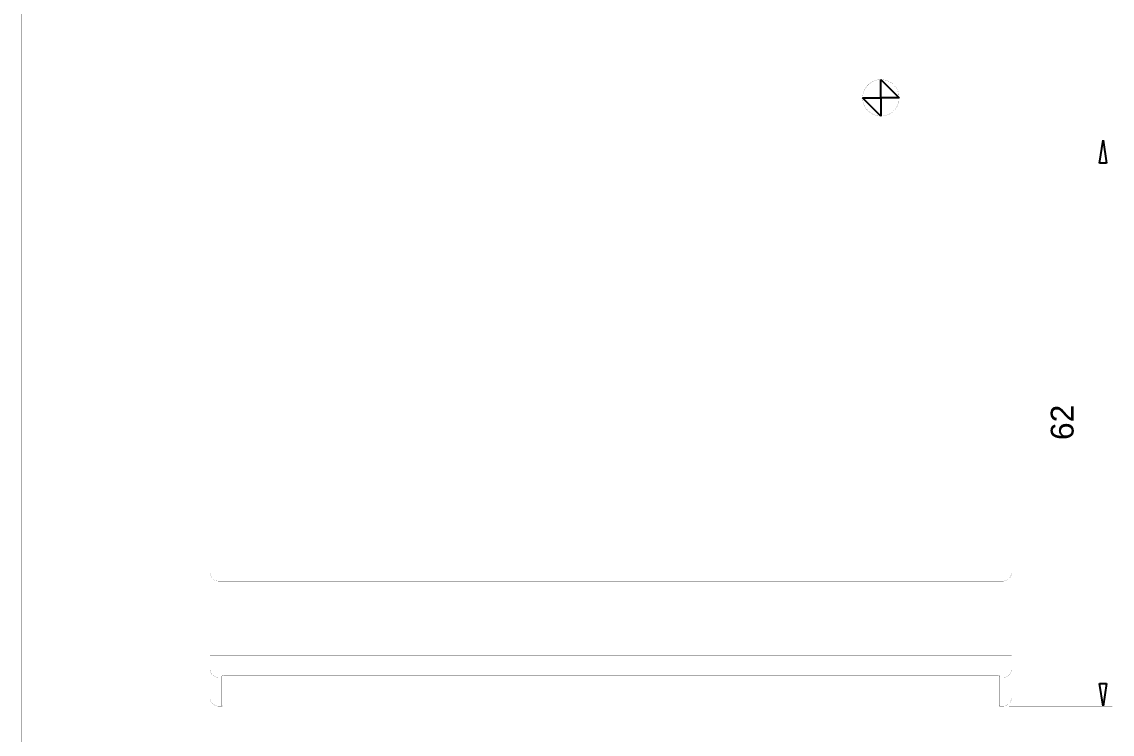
# Model space of a CAD drawing. Header units: inches. Extents: x 0 to 35.2, y -0.7 to 15.9.
# Drawn here: x 21.54 to 26.242, y 7.691 to 10.763 of the extents above; entities that cross this region are included whole.
import ezdxf

# ---------------------------------------------------------------- set-up
doc = ezdxf.new("R2010")
doc.units = ezdxf.units.IN
doc.header["$MEASUREMENT"] = 0
for name, color, linetype in [('Board Outline', 216, 'Continuous'), ('Dimensions', 6, 'Continuous'), ('Mechanical 4', 56, 'Continuous')]:
    doc.layers.add(name, color=color, linetype=linetype)
doc.styles.add('Arial', font='', dxfattribs={"height": 0.2})
doc.styles.get('Arial').set_extended_font_data('Arial')

msp = doc.modelspace()

# ---------------------------------------------------------------- linework, layer by layer
at = {"layer": 'Board Outline'}
for p, q in [((25.2448, 10.5141), (25.3235, 10.4353)), ((25.2448, 10.4353), (25.2448, 10.5141)), ((25.2448, 10.3566), (25.166, 10.4353)), ((25.166, 10.4353), (25.2448, 10.4353)), ((25.3235, 10.4353), (25.2448, 10.4353)), ((25.2448, 10.4353), (25.2448, 10.3566)), ((26.1867, 10.1537), (26.2025, 10.2522)), ((26.2025, 10.2522), (26.2182, 10.1537)), ((26.2182, 10.1537), (26.1867, 10.1537)), ((26.2025, 7.8112), (26.1867, 7.9097)), ((26.1867, 7.9097), (26.2182, 7.9097)), ((26.2182, 7.9097), (26.2025, 7.8112))]:
    msp.add_line(p, q, dxfattribs=at)
for points in [[(21.5406, -0.5315, 0.0005, 0.0005, 0), (21.5406, 15.6102, 0.0005, 0.0005, 0)], [(25.8482, 10.2522, 0.0005, 0.0005, 0), (26.2419, 10.2522, 0.0005, 0.0005, 0)], [(26.2025, 7.8112, 0.0005, 0.0005, 0), (26.2025, 10.2522, 0.0005, 0.0005, 0)], [(25.797, 7.8112, 0.0005, 0.0005, 0), (26.2419, 7.8112, 0.0005, 0.0005, 0)]]:
    msp.add_lwpolyline(points, format="xyseb", dxfattribs=at)
for points in [[(25.848, 10.2522, 0.00025, 0.00025, 1), (25.8483, 10.2522, 0.00025, 0.00025, 1)], [(26.2024, 10.2522, 0.00025, 0.00025, 1), (26.2026, 10.2522, 0.00025, 0.00025, 1)], [(26.2417, 10.2522, 0.00025, 0.00025, 1), (26.242, 10.2522, 0.00025, 0.00025, 1)], [(25.7968, 7.8112, 0.00025, 0.00025, 1), (25.7971, 7.8112, 0.00025, 0.00025, 1)], [(26.2024, 7.8112, 0.00025, 0.00025, 1), (26.2026, 7.8112, 0.00025, 0.00025, 1)], [(26.2417, 7.8112, 0.00025, 0.00025, 1), (26.242, 7.8112, 0.00025, 0.00025, 1)]]:
    msp.add_lwpolyline(points, format="xyseb", close=True, dxfattribs=at)
at = {"layer": 'Dimensions'}
for points in [[(22.3515, 8.39, 0.0005, 0.0005, 0), (22.3515, 10.2522, 0.0005, 0.0005, 0)], [(22.3515, 10.2522, 0.0005, 0.0005, 0), (22.3909, 10.2522, 0.0005, 0.0005, 0)], [(22.3909, 8.39, 0.0005, 0.0005, 0), (22.3909, 10.2522, 0.0005, 0.0005, 0)], [(22.3909, 10.2522, 0.0005, 0.0005, 0), (25.7694, 10.2522, 0.0005, 0.0005, 0)], [(25.7694, 8.39, 0.0005, 0.0005, 0), (25.7694, 10.2522, 0.0005, 0.0005, 0)], [(25.7694, 10.2522, 0.0005, 0.0005, 0), (25.8088, 10.2522, 0.0005, 0.0005, 0)], [(25.8088, 8.39, 0.0005, 0.0005, 0), (25.8088, 10.2522, 0.0005, 0.0005, 0)], [(22.3515, 8.39, 0.0005, 0.0005, 0), (22.3909, 8.39, 0.0005, 0.0005, 0)], [(22.3515, 8.3889, 0.0005, 0.0005, 0), (22.3515, 8.39, 0.0005, 0.0005, 0)], [(22.3909, 8.3506, 0.0005, 0.0005, -0.414214), (22.3515, 8.39, 0.0005, 0.0005, 0)], [(22.3515, 8.3309, 0.0005, 0.0005, 0), (22.3515, 8.3889, 0.0005, 0.0005, 0)], [(22.3909, 8.3506, 0.0005, 0.0005, 0), (22.3909, 8.39, 0.0005, 0.0005, 0)], [(22.3909, 8.39, 0.0005, 0.0005, 0), (25.7694, 8.39, 0.0005, 0.0005, 0)], [(25.7694, 8.3506, 0.0005, 0.0005, 0), (25.7694, 8.39, 0.0005, 0.0005, 0)], [(25.7694, 8.39, 0.0005, 0.0005, 0), (25.8088, 8.39, 0.0005, 0.0005, 0)], [(25.8088, 8.39, 0.0005, 0.0005, -0.414214), (25.7694, 8.3506, 0.0005, 0.0005, 0)], [(25.8088, 8.3889, 0.0005, 0.0005, 0), (25.8088, 8.39, 0.0005, 0.0005, 0)], [(25.8088, 8.3309, 0.0005, 0.0005, 0), (25.8088, 8.3889, 0.0005, 0.0005, 0)], [(22.3515, 8.3309, 0.0005, 0.0005, 0), (22.3909, 8.3309, 0.0005, 0.0005, 0)], [(22.3515, 8.0285, 0.0005, 0.0005, 0), (22.3515, 8.3309, 0.0005, 0.0005, 0)], [(22.3909, 8.3506, 0.0005, 0.0005, 0), (25.7694, 8.3506, 0.0005, 0.0005, 0)], [(22.3909, 8.3309, 0.0005, 0.0005, 0), (22.3909, 8.3506, 0.0005, 0.0005, 0)], [(22.3909, 8.3309, 0.0005, 0.0005, 0), (25.7694, 8.3309, 0.0005, 0.0005, 0)], [(22.3909, 8.0285, 0.0005, 0.0005, 0), (22.3909, 8.3309, 0.0005, 0.0005, 0)], [(25.7694, 8.3309, 0.0005, 0.0005, 0), (25.7694, 8.3506, 0.0005, 0.0005, 0)], [(25.7694, 8.3309, 0.0005, 0.0005, 0), (25.8088, 8.3309, 0.0005, 0.0005, 0)], [(25.7694, 8.0285, 0.0005, 0.0005, 0), (25.7694, 8.3309, 0.0005, 0.0005, 0)], [(25.8088, 8.0285, 0.0005, 0.0005, 0), (25.8088, 8.3309, 0.0005, 0.0005, 0)], [(22.3515, 7.9721, 0.0005, 0.0005, 0), (22.3515, 8.0285, 0.0005, 0.0005, 0)], [(22.3515, 8.0285, 0.0005, 0.0005, 0), (22.3909, 8.0285, 0.0005, 0.0005, 0)], [(22.3909, 8.0285, 0.0005, 0.0005, 0), (25.7694, 8.0285, 0.0005, 0.0005, 0)], [(22.3909, 7.9345, 0.0005, 0.0005, 0), (22.3909, 8.0285, 0.0005, 0.0005, 0)], [(25.7694, 8.0285, 0.0005, 0.0005, 0), (25.8088, 8.0285, 0.0005, 0.0005, 0)], [(25.7694, 7.9345, 0.0005, 0.0005, 0), (25.7694, 8.0285, 0.0005, 0.0005, 0)], [(25.8088, 7.9721, 0.0005, 0.0005, 0), (25.8088, 8.0285, 0.0005, 0.0005, 0)], [(22.3515, 7.8506, 0.0005, 0.0005, 0), (22.3515, 7.9721, 0.0005, 0.0005, 0)], [(22.3909, 7.9345, 0.0005, 0.0005, -0.41391), (22.3515, 7.9721, 0.0005, 0.0005, 0)], [(25.8088, 7.9721, 0.0005, 0.0005, -0.41391), (25.7694, 7.9345, 0.0005, 0.0005, 0)], [(25.8088, 7.8506, 0.0005, 0.0005, 0), (25.8088, 7.9721, 0.0005, 0.0005, 0)], [(22.3909, 7.9345, 0.0005, 0.0005, 0), (22.4027, 7.9345, 0.0005, 0.0005, 0)], [(22.3909, 7.8112, 0.0005, 0.0005, 0), (22.3909, 7.9345, 0.0005, 0.0005, 0)], [(22.4027, 7.94, 0.0005, 0.0005, -0.130991), (22.4031, 7.9412, 0.0005, 0.0005, 0)], [(22.4039, 7.9402, 0.0005, 0.0005, -0.07143), (22.4027, 7.94, 0.0005, 0.0005, 0)], [(22.4027, 7.9345, 0.0005, 0.0005, 0), (22.4027, 7.94, 0.0005, 0.0005, 0)], [(22.4067, 7.9382, 0.0005, 0.0005, -0.41391), (22.4027, 7.9345, 0.0005, 0.0005, 0)], [(22.4027, 7.8112, 0.0005, 0.0005, 0), (22.4027, 7.9345, 0.0005, 0.0005, 0)], [(22.4031, 7.9412, 0.0005, 0.0005, -0.088325), (22.4041, 7.9424, 0.0005, 0.0005, 0)], [(22.4067, 7.9435, 0.0005, 0.0005, -0.334427), (22.4039, 7.9402, 0.0005, 0.0005, 0)], [(22.4041, 7.9424, 0.0005, 0.0005, -0.06676), (22.4058, 7.9435, 0.0005, 0.0005, 0)], [(22.4058, 7.9435, 0.0005, 0.0005, -0.105135), (22.4106, 7.9445, 0.0005, 0.0005, 0)], [(22.4064, 7.9422, 0.0005, 0.0005, -0.238099), (22.4071, 7.9434, 0.0005, 0.0005, 0)], [(22.4067, 7.9382, 0.0005, 0.0005, 0), (22.4067, 7.9435, 0.0005, 0.0005, 0)], [(22.4067, 7.8152, 0.0005, 0.0005, 0), (22.4067, 7.9382, 0.0005, 0.0005, 0)], [(22.4071, 7.9434, 0.0005, 0.0005, -0.071594), (22.408, 7.9438, 0.0005, 0.0005, 0)], [(22.408, 7.9438, 0.0005, 0.0005, -0.067873), (22.4092, 7.944, 0.0005, 0.0005, 0)], [(22.4092, 7.944, 0.0005, 0.0005, -0.022274), (22.4106, 7.944, 0.0005, 0.0005, 0)], [(22.4106, 7.9445, 0.0005, 0.0005, 0), (25.7497, 7.9445, 0.0005, 0.0005, 0)], [(22.4106, 7.9439, 0.0005, 0.0005, 0), (25.7497, 7.9439, 0.0005, 0.0005, 0)], [(25.7497, 7.944, 0.0005, 0.0005, 0), (25.7497, 7.9445, 0.0005, 0.0005, 0)], [(25.7497, 7.9445, 0.0005, 0.0005, -0.053654), (25.7523, 7.9442, 0.0005, 0.0005, 0)], [(25.7497, 7.944, 0.0005, 0.0005, -0.093577), (25.7524, 7.9438, 0.0005, 0.0005, 0)], [(25.7523, 7.9442, 0.0005, 0.0005, -0.053489), (25.7545, 7.9435, 0.0005, 0.0005, 0)], [(25.7524, 7.9438, 0.0005, 0.0005, -0.071474), (25.7533, 7.9434, 0.0005, 0.0005, 0)], [(25.7533, 7.9434, 0.0005, 0.0005, -0.128533), (25.7538, 7.9428, 0.0005, 0.0005, 0)], [(25.7537, 7.9382, 0.0005, 0.0005, 0), (25.7537, 7.9435, 0.0005, 0.0005, 0)], [(25.7564, 7.9402, 0.0005, 0.0005, -0.334183), (25.7537, 7.9435, 0.0005, 0.0005, 0)], [(25.7537, 7.8152, 0.0005, 0.0005, 0), (25.7537, 7.9382, 0.0005, 0.0005, 0)], [(25.7576, 7.9345, 0.0005, 0.0005, -0.41391), (25.7537, 7.9382, 0.0005, 0.0005, 0)], [(25.7538, 7.9428, 0.0005, 0.0005, -0.071365), (25.754, 7.9422, 0.0005, 0.0005, 0)], [(25.7545, 7.9435, 0.0005, 0.0005, -0.066727), (25.7562, 7.9424, 0.0005, 0.0005, 0)], [(25.7562, 7.9424, 0.0005, 0.0005, -0.219985), (25.7576, 7.94, 0.0005, 0.0005, 0)], [(25.7576, 7.94, 0.0005, 0.0005, -0.071507), (25.7564, 7.9402, 0.0005, 0.0005, 0)], [(25.7576, 7.9345, 0.0005, 0.0005, 0), (25.7576, 7.94, 0.0005, 0.0005, 0)], [(25.7576, 7.9345, 0.0005, 0.0005, 0), (25.7694, 7.9345, 0.0005, 0.0005, 0)], [(25.7576, 7.8112, 0.0005, 0.0005, 0), (25.7576, 7.9345, 0.0005, 0.0005, 0)], [(25.7694, 7.8112, 0.0005, 0.0005, 0), (25.7694, 7.9345, 0.0005, 0.0005, 0)], [(22.3909, 7.8112, 0.0005, 0.0005, -0.414214), (22.3515, 7.8506, 0.0005, 0.0005, 0)], [(22.3909, 7.8112, 0.0005, 0.0005, 0), (22.4027, 7.8112, 0.0005, 0.0005, 0)], [(22.4067, 7.8152, 0.0005, 0.0005, -0.414214), (22.4027, 7.8112, 0.0005, 0.0005, 0)], [(25.7576, 7.8112, 0.0005, 0.0005, -0.414214), (25.7537, 7.8152, 0.0005, 0.0005, 0)], [(25.7576, 7.8112, 0.0005, 0.0005, 0), (25.7694, 7.8112, 0.0005, 0.0005, 0)], [(25.8088, 7.8506, 0.0005, 0.0005, -0.414214), (25.7694, 7.8112, 0.0005, 0.0005, 0)]]:
    msp.add_lwpolyline(points, format="xyseb", dxfattribs=at)
for points in [[(22.3514, 10.2522, 0.00025, 0.00025, 1), (22.3517, 10.2522, 0.00025, 0.00025, 1)], [(22.3514, 10.2522, 0.00025, 0.00025, 1), (22.3517, 10.2522, 0.00025, 0.00025, 1)], [(22.3908, 10.2522, 0.00025, 0.00025, 1), (22.391, 10.2522, 0.00025, 0.00025, 1)], [(22.3908, 10.2522, 0.00025, 0.00025, 1), (22.391, 10.2522, 0.00025, 0.00025, 1)], [(22.3908, 10.2522, 0.00025, 0.00025, 1), (22.391, 10.2522, 0.00025, 0.00025, 1)], [(25.7693, 10.2522, 0.00025, 0.00025, 1), (25.7695, 10.2522, 0.00025, 0.00025, 1)], [(25.7693, 10.2522, 0.00025, 0.00025, 1), (25.7695, 10.2522, 0.00025, 0.00025, 1)], [(25.7693, 10.2522, 0.00025, 0.00025, 1), (25.7695, 10.2522, 0.00025, 0.00025, 1)], [(25.8087, 10.2522, 0.00025, 0.00025, 1), (25.8089, 10.2522, 0.00025, 0.00025, 1)], [(25.8087, 10.2522, 0.00025, 0.00025, 1), (25.8089, 10.2522, 0.00025, 0.00025, 1)], [(22.3514, 8.39, 0.00025, 0.00025, 1), (22.3517, 8.39, 0.00025, 0.00025, 1)], [(22.3514, 8.39, 0.00025, 0.00025, 1), (22.3517, 8.39, 0.00025, 0.00025, 1)], [(22.3514, 8.39, 0.00025, 0.00025, 1), (22.3517, 8.39, 0.00025, 0.00025, 1)], [(22.3514, 8.39, 0.00025, 0.00025, 1), (22.3517, 8.39, 0.00025, 0.00025, 1)], [(22.3514, 8.3889, 0.00025, 0.00025, 1), (22.3517, 8.3889, 0.00025, 0.00025, 1)], [(22.3514, 8.3889, 0.00025, 0.00025, 1), (22.3517, 8.3889, 0.00025, 0.00025, 1)], [(22.3908, 8.39, 0.00025, 0.00025, 1), (22.391, 8.39, 0.00025, 0.00025, 1)], [(22.3908, 8.39, 0.00025, 0.00025, 1), (22.391, 8.39, 0.00025, 0.00025, 1)], [(22.3908, 8.39, 0.00025, 0.00025, 1), (22.391, 8.39, 0.00025, 0.00025, 1)], [(22.3908, 8.39, 0.00025, 0.00025, 1), (22.391, 8.39, 0.00025, 0.00025, 1)], [(25.7693, 8.39, 0.00025, 0.00025, 1), (25.7695, 8.39, 0.00025, 0.00025, 1)], [(25.7693, 8.39, 0.00025, 0.00025, 1), (25.7695, 8.39, 0.00025, 0.00025, 1)], [(25.7693, 8.39, 0.00025, 0.00025, 1), (25.7695, 8.39, 0.00025, 0.00025, 1)], [(25.7693, 8.39, 0.00025, 0.00025, 1), (25.7695, 8.39, 0.00025, 0.00025, 1)], [(25.8087, 8.39, 0.00025, 0.00025, 1), (25.8089, 8.39, 0.00025, 0.00025, 1)], [(25.8087, 8.39, 0.00025, 0.00025, 1), (25.8089, 8.39, 0.00025, 0.00025, 1)], [(25.8087, 8.39, 0.00025, 0.00025, 1), (25.8089, 8.39, 0.00025, 0.00025, 1)], [(25.8087, 8.39, 0.00025, 0.00025, 1), (25.8089, 8.39, 0.00025, 0.00025, 1)], [(25.8087, 8.3889, 0.00025, 0.00025, 1), (25.8089, 8.3889, 0.00025, 0.00025, 1)], [(25.8087, 8.3889, 0.00025, 0.00025, 1), (25.8089, 8.3889, 0.00025, 0.00025, 1)], [(22.3514, 8.3309, 0.00025, 0.00025, 1), (22.3517, 8.3309, 0.00025, 0.00025, 1)], [(22.3514, 8.3309, 0.00025, 0.00025, 1), (22.3517, 8.3309, 0.00025, 0.00025, 1)], [(22.3514, 8.3309, 0.00025, 0.00025, 1), (22.3517, 8.3309, 0.00025, 0.00025, 1)], [(22.3908, 8.3506, 0.00025, 0.00025, 1), (22.391, 8.3506, 0.00025, 0.00025, 1)], [(22.3908, 8.3506, 0.00025, 0.00025, 1), (22.391, 8.3506, 0.00025, 0.00025, 1)], [(22.3908, 8.3506, 0.00025, 0.00025, 1), (22.391, 8.3506, 0.00025, 0.00025, 1)], [(22.3908, 8.3506, 0.00025, 0.00025, 1), (22.391, 8.3506, 0.00025, 0.00025, 1)], [(22.3908, 8.3309, 0.00025, 0.00025, 1), (22.391, 8.3309, 0.00025, 0.00025, 1)], [(22.3908, 8.3309, 0.00025, 0.00025, 1), (22.391, 8.3309, 0.00025, 0.00025, 1)], [(22.3908, 8.3309, 0.00025, 0.00025, 1), (22.391, 8.3309, 0.00025, 0.00025, 1)], [(22.3908, 8.3309, 0.00025, 0.00025, 1), (22.391, 8.3309, 0.00025, 0.00025, 1)], [(25.7693, 8.3506, 0.00025, 0.00025, 1), (25.7695, 8.3506, 0.00025, 0.00025, 1)], [(25.7693, 8.3506, 0.00025, 0.00025, 1), (25.7695, 8.3506, 0.00025, 0.00025, 1)], [(25.7693, 8.3506, 0.00025, 0.00025, 1), (25.7695, 8.3506, 0.00025, 0.00025, 1)], [(25.7693, 8.3506, 0.00025, 0.00025, 1), (25.7695, 8.3506, 0.00025, 0.00025, 1)], [(25.7693, 8.3309, 0.00025, 0.00025, 1), (25.7695, 8.3309, 0.00025, 0.00025, 1)], [(25.7693, 8.3309, 0.00025, 0.00025, 1), (25.7695, 8.3309, 0.00025, 0.00025, 1)], [(25.7693, 8.3309, 0.00025, 0.00025, 1), (25.7695, 8.3309, 0.00025, 0.00025, 1)], [(25.7693, 8.3309, 0.00025, 0.00025, 1), (25.7695, 8.3309, 0.00025, 0.00025, 1)], [(25.8087, 8.3309, 0.00025, 0.00025, 1), (25.8089, 8.3309, 0.00025, 0.00025, 1)], [(25.8087, 8.3309, 0.00025, 0.00025, 1), (25.8089, 8.3309, 0.00025, 0.00025, 1)], [(25.8087, 8.3309, 0.00025, 0.00025, 1), (25.8089, 8.3309, 0.00025, 0.00025, 1)], [(22.3514, 8.0285, 0.00025, 0.00025, 1), (22.3517, 8.0285, 0.00025, 0.00025, 1)], [(22.3514, 8.0285, 0.00025, 0.00025, 1), (22.3517, 8.0285, 0.00025, 0.00025, 1)], [(22.3514, 8.0285, 0.00025, 0.00025, 1), (22.3517, 8.0285, 0.00025, 0.00025, 1)], [(22.3908, 8.0285, 0.00025, 0.00025, 1), (22.391, 8.0285, 0.00025, 0.00025, 1)], [(22.3908, 8.0285, 0.00025, 0.00025, 1), (22.391, 8.0285, 0.00025, 0.00025, 1)], [(22.3908, 8.0285, 0.00025, 0.00025, 1), (22.391, 8.0285, 0.00025, 0.00025, 1)], [(22.3908, 8.0285, 0.00025, 0.00025, 1), (22.391, 8.0285, 0.00025, 0.00025, 1)], [(25.7693, 8.0285, 0.00025, 0.00025, 1), (25.7695, 8.0285, 0.00025, 0.00025, 1)], [(25.7693, 8.0285, 0.00025, 0.00025, 1), (25.7695, 8.0285, 0.00025, 0.00025, 1)], [(25.7693, 8.0285, 0.00025, 0.00025, 1), (25.7695, 8.0285, 0.00025, 0.00025, 1)], [(25.7693, 8.0285, 0.00025, 0.00025, 1), (25.7695, 8.0285, 0.00025, 0.00025, 1)], [(25.8087, 8.0285, 0.00025, 0.00025, 1), (25.8089, 8.0285, 0.00025, 0.00025, 1)], [(25.8087, 8.0285, 0.00025, 0.00025, 1), (25.8089, 8.0285, 0.00025, 0.00025, 1)], [(25.8087, 8.0285, 0.00025, 0.00025, 1), (25.8089, 8.0285, 0.00025, 0.00025, 1)], [(22.3514, 7.9721, 0.00025, 0.00025, 1), (22.3517, 7.9721, 0.00025, 0.00025, 1)], [(22.3514, 7.9721, 0.00025, 0.00025, 1), (22.3517, 7.9721, 0.00025, 0.00025, 1)], [(22.3514, 7.9721, 0.00025, 0.00025, 1), (22.3517, 7.9721, 0.00025, 0.00025, 1)], [(25.8087, 7.9721, 0.00025, 0.00025, 1), (25.8089, 7.9721, 0.00025, 0.00025, 1)], [(25.8087, 7.9721, 0.00025, 0.00025, 1), (25.8089, 7.9721, 0.00025, 0.00025, 1)], [(25.8087, 7.9721, 0.00025, 0.00025, 1), (25.8089, 7.9721, 0.00025, 0.00025, 1)], [(22.3908, 7.9345, 0.00025, 0.00025, 1), (22.391, 7.9345, 0.00025, 0.00025, 1)], [(22.3908, 7.9345, 0.00025, 0.00025, 1), (22.391, 7.9345, 0.00025, 0.00025, 1)], [(22.3908, 7.9345, 0.00025, 0.00025, 1), (22.391, 7.9345, 0.00025, 0.00025, 1)], [(22.3908, 7.9345, 0.00025, 0.00025, 1), (22.391, 7.9345, 0.00025, 0.00025, 1)], [(22.4026, 7.94, 0.00025, 0.00025, 1), (22.4028, 7.94, 0.00025, 0.00025, 1)], [(22.4026, 7.94, 0.00025, 0.00025, 1), (22.4028, 7.94, 0.00025, 0.00025, 1)], [(22.4026, 7.94, 0.00025, 0.00025, 1), (22.4028, 7.94, 0.00025, 0.00025, 1)], [(22.4026, 7.9345, 0.00025, 0.00025, 1), (22.4028, 7.9345, 0.00025, 0.00025, 1)], [(22.4026, 7.9345, 0.00025, 0.00025, 1), (22.4028, 7.9345, 0.00025, 0.00025, 1)], [(22.4026, 7.9345, 0.00025, 0.00025, 1), (22.4028, 7.9345, 0.00025, 0.00025, 1)], [(22.4026, 7.9345, 0.00025, 0.00025, 1), (22.4028, 7.9345, 0.00025, 0.00025, 1)], [(22.403, 7.9412, 0.00025, 0.00025, 1), (22.4032, 7.9412, 0.00025, 0.00025, 1)], [(22.403, 7.9412, 0.00025, 0.00025, 1), (22.4032, 7.9412, 0.00025, 0.00025, 1)], [(22.4038, 7.9402, 0.00025, 0.00025, 1), (22.4041, 7.9402, 0.00025, 0.00025, 1)], [(22.4038, 7.9402, 0.00025, 0.00025, 1), (22.4041, 7.9402, 0.00025, 0.00025, 1)], [(22.404, 7.9424, 0.00025, 0.00025, 1), (22.4042, 7.9424, 0.00025, 0.00025, 1)], [(22.404, 7.9424, 0.00025, 0.00025, 1), (22.4042, 7.9424, 0.00025, 0.00025, 1)], [(22.4057, 7.9435, 0.00025, 0.00025, 1), (22.4059, 7.9435, 0.00025, 0.00025, 1)], [(22.4057, 7.9435, 0.00025, 0.00025, 1), (22.4059, 7.9435, 0.00025, 0.00025, 1)], [(22.4062, 7.9422, 0.00025, 0.00025, 1), (22.4065, 7.9422, 0.00025, 0.00025, 1)], [(22.4065, 7.9435, 0.00025, 0.00025, 1), (22.4068, 7.9435, 0.00025, 0.00025, 1)], [(22.4065, 7.9435, 0.00025, 0.00025, 1), (22.4068, 7.9435, 0.00025, 0.00025, 1)], [(22.4065, 7.9382, 0.00025, 0.00025, 1), (22.4068, 7.9382, 0.00025, 0.00025, 1)], [(22.4065, 7.9382, 0.00025, 0.00025, 1), (22.4068, 7.9382, 0.00025, 0.00025, 1)], [(22.4065, 7.9382, 0.00025, 0.00025, 1), (22.4068, 7.9382, 0.00025, 0.00025, 1)], [(22.4069, 7.9434, 0.00025, 0.00025, 1), (22.4072, 7.9434, 0.00025, 0.00025, 1)], [(22.4069, 7.9434, 0.00025, 0.00025, 1), (22.4072, 7.9434, 0.00025, 0.00025, 1)], [(22.4078, 7.9438, 0.00025, 0.00025, 1), (22.4081, 7.9438, 0.00025, 0.00025, 1)], [(22.4078, 7.9438, 0.00025, 0.00025, 1), (22.4081, 7.9438, 0.00025, 0.00025, 1)], [(22.409, 7.944, 0.00025, 0.00025, 1), (22.4093, 7.944, 0.00025, 0.00025, 1)], [(22.409, 7.944, 0.00025, 0.00025, 1), (22.4093, 7.944, 0.00025, 0.00025, 1)], [(22.4105, 7.9445, 0.00025, 0.00025, 1), (22.4107, 7.9445, 0.00025, 0.00025, 1)], [(22.4105, 7.9445, 0.00025, 0.00025, 1), (22.4107, 7.9445, 0.00025, 0.00025, 1)], [(22.4105, 7.944, 0.00025, 0.00025, 1), (22.4107, 7.944, 0.00025, 0.00025, 1)], [(22.4105, 7.9439, 0.00025, 0.00025, 1), (22.4107, 7.9439, 0.00025, 0.00025, 1)], [(25.7496, 7.9445, 0.00025, 0.00025, 1), (25.7499, 7.9445, 0.00025, 0.00025, 1)], [(25.7496, 7.9445, 0.00025, 0.00025, 1), (25.7499, 7.9445, 0.00025, 0.00025, 1)], [(25.7496, 7.9445, 0.00025, 0.00025, 1), (25.7499, 7.9445, 0.00025, 0.00025, 1)], [(25.7496, 7.944, 0.00025, 0.00025, 1), (25.7499, 7.944, 0.00025, 0.00025, 1)], [(25.7496, 7.944, 0.00025, 0.00025, 1), (25.7499, 7.944, 0.00025, 0.00025, 1)], [(25.7496, 7.9439, 0.00025, 0.00025, 1), (25.7499, 7.9439, 0.00025, 0.00025, 1)], [(25.7522, 7.9442, 0.00025, 0.00025, 1), (25.7524, 7.9442, 0.00025, 0.00025, 1)], [(25.7522, 7.9442, 0.00025, 0.00025, 1), (25.7524, 7.9442, 0.00025, 0.00025, 1)], [(25.7522, 7.9438, 0.00025, 0.00025, 1), (25.7525, 7.9438, 0.00025, 0.00025, 1)], [(25.7522, 7.9438, 0.00025, 0.00025, 1), (25.7525, 7.9438, 0.00025, 0.00025, 1)], [(25.7531, 7.9434, 0.00025, 0.00025, 1), (25.7534, 7.9434, 0.00025, 0.00025, 1)], [(25.7531, 7.9434, 0.00025, 0.00025, 1), (25.7534, 7.9434, 0.00025, 0.00025, 1)], [(25.7535, 7.9435, 0.00025, 0.00025, 1), (25.7538, 7.9435, 0.00025, 0.00025, 1)], [(25.7535, 7.9435, 0.00025, 0.00025, 1), (25.7538, 7.9435, 0.00025, 0.00025, 1)], [(25.7535, 7.9382, 0.00025, 0.00025, 1), (25.7538, 7.9382, 0.00025, 0.00025, 1)], [(25.7535, 7.9382, 0.00025, 0.00025, 1), (25.7538, 7.9382, 0.00025, 0.00025, 1)], [(25.7535, 7.9382, 0.00025, 0.00025, 1), (25.7538, 7.9382, 0.00025, 0.00025, 1)], [(25.7537, 7.9428, 0.00025, 0.00025, 1), (25.7539, 7.9428, 0.00025, 0.00025, 1)], [(25.7537, 7.9428, 0.00025, 0.00025, 1), (25.7539, 7.9428, 0.00025, 0.00025, 1)], [(25.7538, 7.9422, 0.00025, 0.00025, 1), (25.7541, 7.9422, 0.00025, 0.00025, 1)], [(25.7544, 7.9435, 0.00025, 0.00025, 1), (25.7547, 7.9435, 0.00025, 0.00025, 1)], [(25.7544, 7.9435, 0.00025, 0.00025, 1), (25.7547, 7.9435, 0.00025, 0.00025, 1)], [(25.7561, 7.9424, 0.00025, 0.00025, 1), (25.7563, 7.9424, 0.00025, 0.00025, 1)], [(25.7561, 7.9424, 0.00025, 0.00025, 1), (25.7563, 7.9424, 0.00025, 0.00025, 1)], [(25.7563, 7.9402, 0.00025, 0.00025, 1), (25.7565, 7.9402, 0.00025, 0.00025, 1)], [(25.7563, 7.9402, 0.00025, 0.00025, 1), (25.7565, 7.9402, 0.00025, 0.00025, 1)], [(25.7575, 7.94, 0.00025, 0.00025, 1), (25.7577, 7.94, 0.00025, 0.00025, 1)], [(25.7575, 7.94, 0.00025, 0.00025, 1), (25.7577, 7.94, 0.00025, 0.00025, 1)], [(25.7575, 7.94, 0.00025, 0.00025, 1), (25.7577, 7.94, 0.00025, 0.00025, 1)], [(25.7575, 7.9345, 0.00025, 0.00025, 1), (25.7577, 7.9345, 0.00025, 0.00025, 1)], [(25.7575, 7.9345, 0.00025, 0.00025, 1), (25.7577, 7.9345, 0.00025, 0.00025, 1)], [(25.7575, 7.9345, 0.00025, 0.00025, 1), (25.7577, 7.9345, 0.00025, 0.00025, 1)], [(25.7575, 7.9345, 0.00025, 0.00025, 1), (25.7577, 7.9345, 0.00025, 0.00025, 1)], [(25.7693, 7.9345, 0.00025, 0.00025, 1), (25.7695, 7.9345, 0.00025, 0.00025, 1)], [(25.7693, 7.9345, 0.00025, 0.00025, 1), (25.7695, 7.9345, 0.00025, 0.00025, 1)], [(25.7693, 7.9345, 0.00025, 0.00025, 1), (25.7695, 7.9345, 0.00025, 0.00025, 1)], [(25.7693, 7.9345, 0.00025, 0.00025, 1), (25.7695, 7.9345, 0.00025, 0.00025, 1)], [(22.3514, 7.8506, 0.00025, 0.00025, 1), (22.3517, 7.8506, 0.00025, 0.00025, 1)], [(22.3514, 7.8506, 0.00025, 0.00025, 1), (22.3517, 7.8506, 0.00025, 0.00025, 1)], [(22.3908, 7.8112, 0.00025, 0.00025, 1), (22.391, 7.8112, 0.00025, 0.00025, 1)], [(22.3908, 7.8112, 0.00025, 0.00025, 1), (22.391, 7.8112, 0.00025, 0.00025, 1)], [(22.3908, 7.8112, 0.00025, 0.00025, 1), (22.391, 7.8112, 0.00025, 0.00025, 1)], [(22.4026, 7.8112, 0.00025, 0.00025, 1), (22.4028, 7.8112, 0.00025, 0.00025, 1)], [(22.4026, 7.8112, 0.00025, 0.00025, 1), (22.4028, 7.8112, 0.00025, 0.00025, 1)], [(22.4026, 7.8112, 0.00025, 0.00025, 1), (22.4028, 7.8112, 0.00025, 0.00025, 1)], [(22.4065, 7.8152, 0.00025, 0.00025, 1), (22.4068, 7.8152, 0.00025, 0.00025, 1)], [(22.4065, 7.8152, 0.00025, 0.00025, 1), (22.4068, 7.8152, 0.00025, 0.00025, 1)], [(25.7535, 7.8152, 0.00025, 0.00025, 1), (25.7538, 7.8152, 0.00025, 0.00025, 1)], [(25.7535, 7.8152, 0.00025, 0.00025, 1), (25.7538, 7.8152, 0.00025, 0.00025, 1)], [(25.7575, 7.8112, 0.00025, 0.00025, 1), (25.7577, 7.8112, 0.00025, 0.00025, 1)], [(25.7575, 7.8112, 0.00025, 0.00025, 1), (25.7577, 7.8112, 0.00025, 0.00025, 1)], [(25.7575, 7.8112, 0.00025, 0.00025, 1), (25.7577, 7.8112, 0.00025, 0.00025, 1)], [(25.7693, 7.8112, 0.00025, 0.00025, 1), (25.7695, 7.8112, 0.00025, 0.00025, 1)], [(25.7693, 7.8112, 0.00025, 0.00025, 1), (25.7695, 7.8112, 0.00025, 0.00025, 1)], [(25.7693, 7.8112, 0.00025, 0.00025, 1), (25.7695, 7.8112, 0.00025, 0.00025, 1)], [(25.8087, 7.8506, 0.00025, 0.00025, 1), (25.8089, 7.8506, 0.00025, 0.00025, 1)], [(25.8087, 7.8506, 0.00025, 0.00025, 1), (25.8089, 7.8506, 0.00025, 0.00025, 1)]]:
    msp.add_lwpolyline(points, format="xyseb", close=True, dxfattribs=at)
at = {"layer": 'Mechanical 4'}
for points in [[(25.3235, 10.4353, 0.0005, 0.0005, 1), (25.166, 10.4353, 0.0005, 0.0005, 1)], [(25.2446, 10.5141, 0.00025, 0.00025, 1), (25.2449, 10.5141, 0.00025, 0.00025, 1)], [(25.1659, 10.4353, 0.00025, 0.00025, 1), (25.1661, 10.4353, 0.00025, 0.00025, 1)], [(25.1659, 10.4353, 0.00025, 0.00025, 1), (25.1661, 10.4353, 0.00025, 0.00025, 1)], [(25.3234, 10.4353, 0.00025, 0.00025, 1), (25.3236, 10.4353, 0.00025, 0.00025, 1)], [(25.3234, 10.4353, 0.00025, 0.00025, 1), (25.3236, 10.4353, 0.00025, 0.00025, 1)], [(25.2446, 10.3566, 0.00025, 0.00025, 1), (25.2449, 10.3566, 0.00025, 0.00025, 1)]]:
    msp.add_lwpolyline(points, format="xyseb", close=True, dxfattribs=at)
for points in [[(25.2448, 10.3566, 0.0005, 0.0005, 0), (25.2448, 10.5141, 0.0005, 0.0005, 0)], [(25.166, 10.4353, 0.0005, 0.0005, 0), (25.3235, 10.4353, 0.0005, 0.0005, 0)]]:
    msp.add_lwpolyline(points, format="xyseb", dxfattribs=at)

# ---------------------------------------------------------------- texts
at = {"layer": 'Board Outline', "style": 'Arial'}
msp.add_text('62', height=0.09843, rotation=90, dxfattribs=at).set_placement((26.0756, 8.959))

doc.saveas('drawing.dxf')
